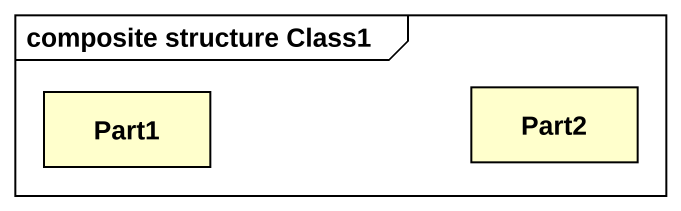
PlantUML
@startuml
mainframe composite structure Class1
rectangle Part1
rectangle Part2
@enduml
